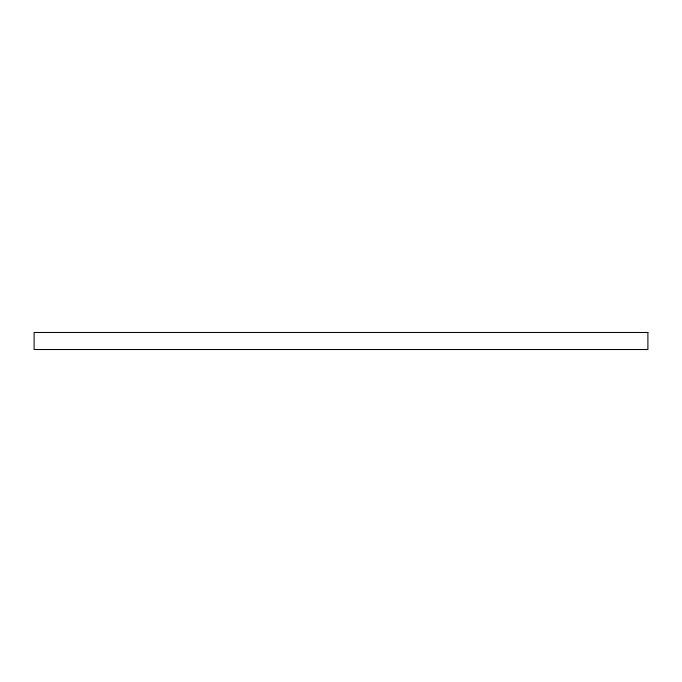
<?xml version="1.0" encoding="UTF-8"?>
<svg xmlns="http://www.w3.org/2000/svg" width="682" height="682" viewBox="0 0 682 682"><rect width="100%" height="100%" fill="white"/><g stroke="black" fill="none" stroke-linecap="round" stroke-linejoin="round"><path stroke-width="1.02" d="M647.9 332.475L34.1 332.475L34.1 349.525L647.9 349.525L647.9 332.475"/></g></svg>
